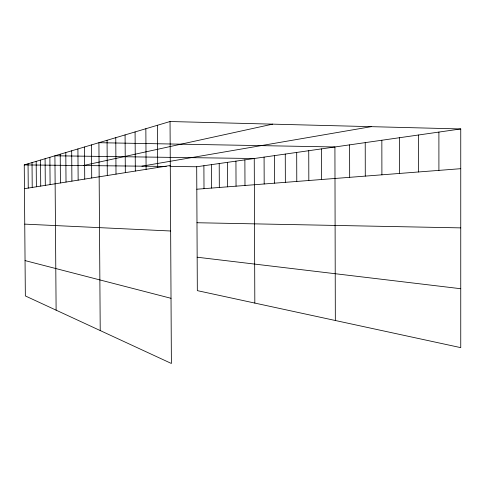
<?xml version="1.0" encoding="UTF-8"?>
<svg xmlns="http://www.w3.org/2000/svg" width="485" height="485" viewBox="0 0 485 485"><rect width="100%" height="100%" fill="white"/><g stroke="black" fill="none" stroke-linecap="round" stroke-linejoin="round"><path stroke-width="0.73" d="M170.041 121.523L171.387 363.477L25.347 295.935L24.25 164.918L170.041 121.523L460.75 128.949L460.75 347.642L197.328 290.636L196.698 166.755L460.75 128.949M83.317 165.543L272.6 124.142M141.911 166.167L371.219 126.664M24.45 188.683L170.29 165.494M196.813 189.223L460.75 168.683M24.25 164.918L166.24 166.428M169.889 166.47L196.698 166.755M196.983 222.736L460.75 227.877M24.747 224.125L170.653 230.993M197.159 257.214L460.75 288.72M25.05 260.59L171.029 298.311M100.219 330.564L98.916 142.693L334.917 146.967L335.335 320.5M91.495 144.9L91.726 177.989M84.505 146.979L84.736 179.098M77.915 148.944L78.146 180.147M71.689 150.799L71.913 181.135M65.796 152.551L66.021 182.075M60.213 154.212L60.431 182.966M56.114 310.164L54.914 155.788L254.249 158.516L254.825 303.077M49.882 157.285L50.094 184.609M45.093 158.71L45.305 185.367M40.528 160.074L40.734 186.094M36.175 161.366L36.381 186.786M32.022 162.602L32.222 187.452M28.051 163.785L28.251 188.083M157.467 125.263L157.71 167.495M145.852 128.719L146.094 169.344M135.085 131.926L135.327 171.053M125.081 134.903L125.324 172.642M115.763 137.679L116.006 174.127M107.064 140.268L107.3 175.509M274.407 155.63L274.504 183.178M264.082 157.11L264.186 183.985M244.876 159.856L244.986 185.476M235.934 161.135L236.043 186.173M227.386 162.36L227.495 186.84M219.214 163.53L219.323 187.471M211.387 164.651L211.502 188.083M203.894 165.725L204.003 188.665M349.606 144.863L349.673 177.328M321.464 148.889L321.543 179.517M308.745 150.714L308.83 180.505M296.693 152.435L296.784 181.445M285.265 154.072L285.356 182.336M438.895 132.078L438.913 170.381M418.561 134.994L418.591 171.963M399.591 137.71L399.628 173.436M381.847 140.25L381.901 174.818M365.223 142.626L365.284 176.11"/></g></svg>
